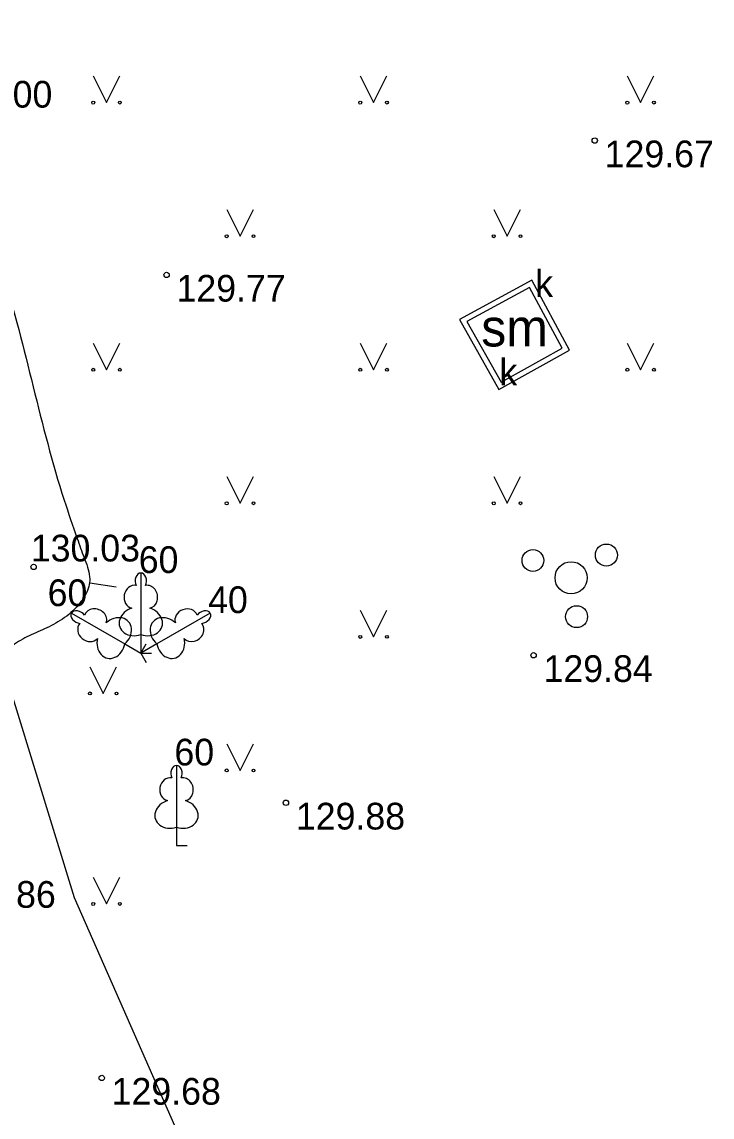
# Model space of a CAD drawing. Extents: x 636061 to 636258, y 303742 to 303882.
# Drawn here: x 636128.42 to 636141.34, y 303791.01 to 303811.51 of the extents above; entities that cross this region are included whole.
import ezdxf

# ---------------------------------------------------------------- set-up
doc = ezdxf.new("R2010")
doc.units = 0
for name, color, linetype in [('BUVE_BDET_####_####_#', 7, 'Continuous'), ('BUVE_BDET_####_TKST_#', 7, 'Continuous'), ('RELJ_AATZ_####_TKST_#', 7, 'Continuous'), ('RELJ_ELEM_####_####_#', 7, 'Continuous'), ('RELJ_HORZ_RESN_####_#', 7, 'Continuous'), ('SAKT_VADP_KABE_####_#', 7, 'Continuous'), ('TERT_DIAM_####_TKST_#', 7, 'Continuous'), ('TERT_ELEM_####_####_#', 7, 'Continuous'), ('TERT_IZMT_####_TKST_#', 7, 'Continuous')]:
    doc.layers.add(name, color=color, linetype=linetype)

msp = doc.modelspace()

# ---------------------------------------------------------------- linework, layer by layer
at = {"layer": 'BUVE_BDET_####_####_#'}
for p, q in [((636137.96, 303806.678), (636136.61, 303805.943)), ((636137.92, 303806.542), (636136.747, 303805.904)), ((636138.532, 303805.405), (636137.92, 303806.542)), ((636138.667, 303805.366), (636137.96, 303806.678)), ((636136.61, 303805.943), (636137.348, 303804.631)), ((636136.747, 303805.904), (636137.386, 303804.767)), ((636137.348, 303804.631), (636138.667, 303805.366)), ((636137.386, 303804.767), (636138.532, 303805.405))]:
    msp.add_line(p, q, dxfattribs=at)
at = {"layer": 'RELJ_ELEM_####_####_#'}
for centre in [(636139.141, 303809.29), (636131.124, 303806.775), (636128.635, 303801.309), (636137.996, 303799.656), (636133.359, 303796.894), (636129.91, 303791.743)]:
    msp.add_circle(centre, 0.05, dxfattribs=at)
at = {"layer": 'RELJ_HORZ_RESN_####_#'}
msp.add_line((636130.181, 303800.931), (636129.686, 303801.002), dxfattribs=at)
msp.add_spline([(636130.682, 303814.817), (636130.589, 303814.658), (636129.721, 303813.38), (636129.371, 303812.978), (636128.927, 303812.615), (636128.68, 303812.444), (636128.43, 303812.279), (636128.179, 303812.115), (636127.931, 303811.946), (636127.498, 303811.618), (636127.291, 303811.44), (636127.09, 303811.251), (636126.839, 303810.856), (636126.775, 303810.64), (636126.76, 303810.41), (636126.936, 303809.531), (636127.296, 303808.636), (636127.711, 303807.728), (636128.048, 303806.811), (636128.627, 303804.683), (636129.207, 303802.56), (636129.451, 303801.84), (636129.578, 303801.483), (636129.683, 303801.126), (636129.632, 303800.836), (636129.547, 303800.696), (636129.441, 303800.56), (636129.13, 303800.304), (636128.798, 303800.131), (636128.47, 303799.979), (636128.167, 303799.781), (636127.452, 303799.168), (636126.774, 303798.571)], degree=3, dxfattribs=at)
at = {"layer": 'SAKT_VADP_KABE_####_#'}
for points in [[(636108.243, 303834.088), (636111.743, 303833.199), (636115.353, 303827.382), (636118.529, 303819.996), (636123.109, 303810.502), (636127.914, 303799.91), (636129.396, 303795.12)], [(636129.396, 303795.12), (636131.981, 303789.239), (636133.431, 303786.369), (636137.522, 303778.672), (636137.762, 303778.343)]]:
    msp.add_lwpolyline(points, dxfattribs=at)
at = {"layer": 'TERT_ELEM_####_####_#'}
for p, q in [((636129.75, 303810.5), (636130, 303810)), ((636130, 303810), (636130.25, 303810.5)), ((636134.75, 303810.5), (636135, 303810)), ((636135, 303810), (636135.25, 303810.5)), ((636139.75, 303810.5), (636140, 303810)), ((636140, 303810), (636140.25, 303810.5)), ((636132.25, 303808), (636132.5, 303807.5)), ((636132.5, 303807.5), (636132.75, 303808)), ((636137.25, 303808), (636137.5, 303807.5)), ((636137.5, 303807.5), (636137.75, 303808)), ((636129.75, 303805.5), (636130, 303805)), ((636130, 303805), (636130.25, 303805.5)), ((636134.75, 303805.5), (636135, 303805)), ((636135, 303805), (636135.25, 303805.5)), ((636139.75, 303805.5), (636140, 303805)), ((636140, 303805), (636140.25, 303805.5)), ((636132.25, 303803), (636132.5, 303802.5)), ((636132.5, 303802.5), (636132.75, 303803)), ((636137.25, 303803), (636137.5, 303802.5)), ((636137.5, 303802.5), (636137.75, 303803)), ((636134.75, 303800.5), (636135, 303800)), ((636135, 303800), (636135.25, 303800.5)), ((636130.642, 303800.042), (636130.642, 303799.695)), ((636130.341, 303799.868), (636130.642, 303799.695)), ((636130.642, 303799.695), (636130.742, 303799.868)), ((636130.943, 303799.868), (636130.642, 303799.695)), ((636130.642, 303799.695), (636130.842, 303799.695)), ((636130.642, 303799.695), (636130.742, 303799.522)), ((636129.688, 303799.441), (636129.938, 303798.941)), ((636129.938, 303798.941), (636130.188, 303799.441)), ((636132.25, 303798), (636132.5, 303797.5)), ((636132.5, 303797.5), (636132.75, 303798)), ((636131.31, 303796.44), (636131.31, 303796.093)), ((636131.31, 303796.093), (636131.51, 303796.093)), ((636129.75, 303795.5), (636130, 303795)), ((636130, 303795), (636130.25, 303795.5))]:
    msp.add_line(p, q, dxfattribs=at)
for points in [[(636130.642, 303801.195), (636130.642, 303800.042)], [(636130.732, 303800.963), (636130.731, 303800.964)], [(636129.343, 303800.445), (636130.341, 303799.868)], [(636129.589, 303800.406), (636129.588, 303800.406)], [(636131.941, 303800.445), (636130.943, 303799.868)], [(636131.785, 303800.251), (636131.785, 303800.253)], [(636131.31, 303797.593), (636131.31, 303796.44)], [(636131.4, 303797.361), (636131.399, 303797.362)]]:
    msp.add_lwpolyline(points, dxfattribs=at)
for centre, radius in [((636129.75, 303810), 0.028), ((636130.25, 303810), 0.0263), ((636134.75, 303810), 0.028), ((636135.25, 303810), 0.0263), ((636139.75, 303810), 0.028), ((636140.25, 303810), 0.0263), ((636132.25, 303807.5), 0.028), ((636132.75, 303807.5), 0.0263), ((636137.25, 303807.5), 0.028), ((636137.75, 303807.5), 0.0263), ((636129.75, 303805), 0.028), ((636130.25, 303805), 0.0263), ((636134.75, 303805), 0.028), ((636135.25, 303805), 0.0263), ((636139.75, 303805), 0.028), ((636140.25, 303805), 0.0263), ((636132.25, 303802.5), 0.028), ((636132.75, 303802.5), 0.0263), ((636137.25, 303802.5), 0.028), ((636137.75, 303802.5), 0.0263), ((636137.984, 303801.43), 0.204), ((636139.359, 303801.531), 0.207), ((636138.698, 303801.106), 0.301), ((636138.801, 303800.378), 0.205), ((636134.75, 303800), 0.028), ((636135.25, 303800), 0.0263), ((636129.688, 303798.94), 0.028), ((636130.188, 303798.94), 0.0263), ((636132.25, 303797.5), 0.028), ((636132.75, 303797.5), 0.0263), ((636129.75, 303795), 0.028), ((636130.25, 303795), 0.0263)]:
    msp.add_circle(centre, radius, dxfattribs=at)
for centre, major_axis, ratio, start_param, end_param in [((636130.642, 303801.045), (0, -0.15), 0.707107, 3.14537, 5.287485), ((636130.642, 303801.045), (0, -0.15), 0.707107, 0.995701, 3.137816), ((636130.514, 303800.75), (-0.039, -0.212), 0.861323, 3.141593, 6.283185), ((636130.77, 303800.75), (0.039, -0.212), 0.861323, 0, 3.141593), ((636129.473, 303800.37), (0.13, -0.075), 0.707107, 3.14537, 5.287485), ((636129.473, 303800.37), (0.13, -0.075), 0.707107, 0.995701, 3.137816), ((636129.792, 303800.334), (0.203, -0.073), 0.861323, 0, 3.141593), ((636130.173, 303800.069), (-0.236, -0.218), 0.814445, 1.531171, 4.712389), ((636130.552, 303800.288), (0.307, 0.095), 0.814445, 1.570796, 4.752015), ((636130.732, 303800.288), (-0.307, 0.095), 0.814445, 1.531171, 4.712389), ((636131.111, 303800.069), (0.236, -0.218), 0.814445, 1.570796, 4.752015), ((636131.492, 303800.334), (-0.203, -0.073), 0.861323, 3.141593, 6.283185), ((636131.811, 303800.37), (-0.13, -0.075), 0.707107, 3.14537, 5.287485), ((636131.811, 303800.37), (-0.13, -0.075), 0.707107, 0.995701, 3.137816), ((636129.664, 303800.111), (0.165, -0.14), 0.861323, 3.141593, 6.283185), ((636131.62, 303800.111), (-0.165, -0.14), 0.861323, 0, 3.141593), ((636130.084, 303799.914), (0.071, 0.313), 0.814445, 1.570796, 4.752015), ((636131.2, 303799.914), (-0.071, 0.313), 0.814445, 1.531171, 4.712389), ((636131.31, 303797.443), (0, -0.15), 0.707107, 3.14537, 5.287485), ((636131.31, 303797.443), (0, -0.15), 0.707107, 0.995701, 3.137816), ((636131.182, 303797.148), (-0.039, -0.212), 0.861323, 3.141593, 6.283185), ((636131.438, 303797.148), (0.039, -0.212), 0.861323, 0, 3.141593), ((636131.22, 303796.686), (0.307, 0.095), 0.814445, 1.570796, 4.752015), ((636131.4, 303796.686), (-0.307, 0.095), 0.814445, 1.531171, 4.712389)]:
    msp.add_ellipse(centre, major_axis=major_axis, ratio=ratio, start_param=start_param, end_param=end_param, dxfattribs=at)

# ---------------------------------------------------------------- texts
at = {"layer": 'BUVE_BDET_####_TKST_#'}
for p in [(636138.025, 303806.364), (636137.354, 303804.708)]:
    msp.add_text('k', height=0.5, dxfattribs=at).set_placement(p)
at = {"layer": 'RELJ_AATZ_####_TKST_#'}
for s, p in [(' 130.00', (636126.755, 303809.906)), (' 129.67', (636139.141, 303808.79)), (' 129.77', (636131.124, 303806.275)), (' 130.03', (636128.396, 303801.411)), (' 129.84', (636137.996, 303799.156)), (' 129.88', (636133.359, 303796.394)), (' 129.86', (636126.819, 303794.929)), (' 129.68', (636129.91, 303791.243))]:
    msp.add_text(s, height=0.5, dxfattribs=at).set_placement(p)
at = {"layer": 'TERT_DIAM_####_TKST_#'}
for s, p in [(' 60', (636130.417, 303801.195)), (' 60', (636128.711, 303800.576)), (' 40', (636131.716, 303800.445)), (' 60', (636131.085, 303797.593))]:
    msp.add_text(s, height=0.5, dxfattribs=at).set_placement(p)
at = {"layer": 'TERT_IZMT_####_TKST_#'}
msp.add_text('sm', height=0.7, dxfattribs=at).set_placement((636137.016, 303805.436))

doc.saveas('drawing.dxf')
